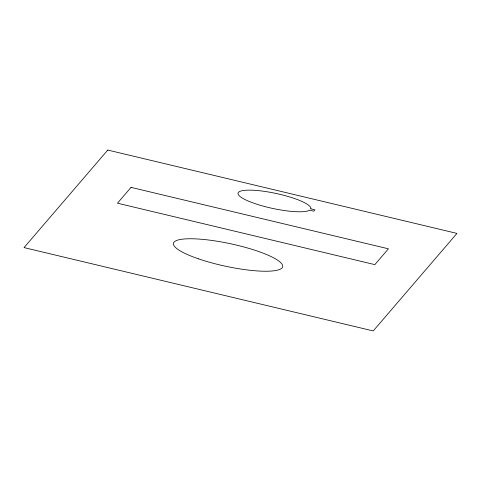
<?xml version="1.0" encoding="UTF-8"?>
<svg xmlns="http://www.w3.org/2000/svg" width="481" height="481" viewBox="0 0 481 481"><rect width="100%" height="100%" fill="white"/><g stroke="black" fill="none" stroke-linecap="round" stroke-linejoin="round"><path stroke-width="0.72" d="M310.834 208.82L314.965 209.842L313.834 211.159L309.65 210.197A37.229 7.678 12.1 0 1 250.571 201.996A37.229 7.678 12.1 0 1 260.167 190.819A37.229 7.678 12.1 0 1 310.834 208.82M107.774 150.06L24.05 247.595L373.226 330.94L456.95 233.405L107.774 150.06M131.042 187.38L117.466 203.192L374.849 264.628L388.426 248.809L131.042 187.38M198.34 258.784A55.844 11.514 12.1 0 0 282.642 266.781A55.844 11.514 12.1 0 0 203.18 239.424A55.844 11.514 12.1 0 0 198.34 258.784"/></g></svg>
